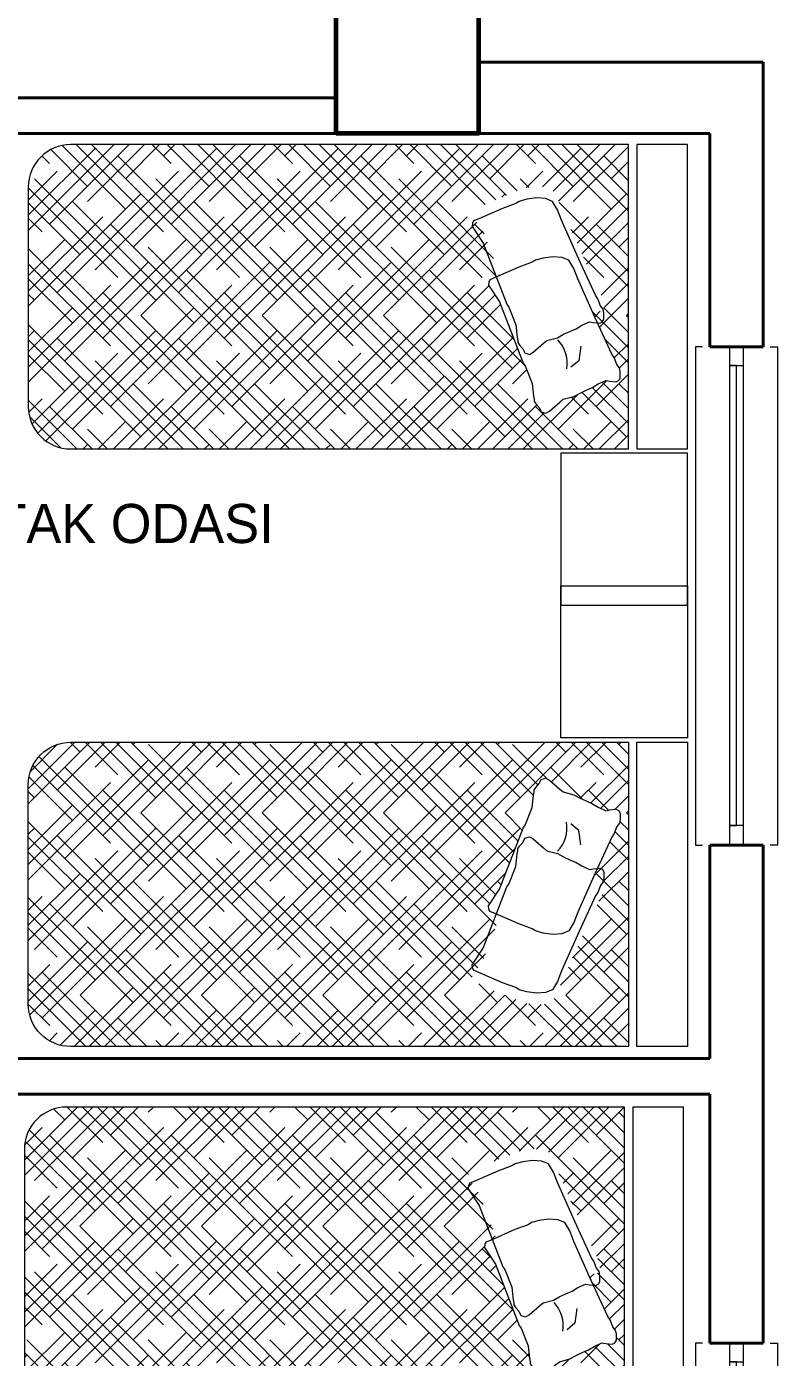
# Model space of a CAD drawing. Header units: millimetres. Extents: x 1393 to 3101, y -2944 to -480.
# Drawn here: x 2890.1 to 3101.1, y -1553.8 to -1179.8 of the extents above; entities that cross this region are included whole.
import ezdxf

# ---------------------------------------------------------------- set-up
doc = ezdxf.new("R2010")
doc.units = ezdxf.units.MM
for name, color, linetype, lineweight in [('DUVAR', 7, 'Continuous', 40), ('kolon', 1, 'Continuous', 40), ('Pencere-kapı', 142, 'Continuous', 20), ('TEFRİŞ_İÇ', 224, 'Continuous', 13), ('yazı', 253, 'Continuous', 20)]:
    doc.layers.add(name, color=color, linetype=linetype, lineweight=lineweight)
doc.styles.get("Standard").update_dxf_attribs({"font": 'EtrFont'})

# ---------------------------------------------------------------- blocks, each defined once
blk = doc.blocks.new('safsf')
at = {"layer": 'Pencere-kapı', "linetype": 'Continuous', "flags": 128}
for points in [[(3080.053171, -1549.821931), (3078.053171, -1549.821931), (3078.053171, -1689.821931), (3080.053171, -1689.821931)], [(3091.553171, -1689.821931), (3091.553171, -1549.821931), (3087.553171, -1549.821931), (3087.553171, -1689.821931), (3091.553171, -1689.821931), (3091.553171, -1684.27463), (3087.553171, -1684.27463), (3089.553171, -1684.27463), (3089.553171, -1555.017708), (3087.553171, -1555.017708), (3091.553171, -1555.017708)], [(3099.053171, -1549.821931), (3101.053171, -1549.821931), (3101.053171, -1689.821931), (3099.053171, -1689.821931)]]:
    blk.add_lwpolyline(points, dxfattribs=at)
blk = doc.blocks.new('sdfadsd')
at = {"layer": 'Pencere-kapı', "linetype": 'Continuous', "flags": 128}
for points in [[(3080.053171, -1269.821931), (3078.053171, -1269.821931), (3078.053171, -1409.821931), (3080.053171, -1409.821931)], [(3091.553171, -1409.821931), (3091.553171, -1269.821931), (3087.553171, -1269.821931), (3087.553171, -1409.821931), (3091.553171, -1409.821931), (3091.553171, -1404.27463), (3087.553171, -1404.27463), (3089.553171, -1404.27463), (3089.553171, -1275.017708), (3087.553171, -1275.017708), (3091.553171, -1275.017708)], [(3099.053171, -1269.821931), (3101.053171, -1269.821931), (3101.053171, -1409.821931), (3099.053171, -1409.821931)]]:
    blk.add_lwpolyline(points, dxfattribs=at)
blk = doc.blocks.new('YATAK_90')
at = {"layer": 'TEFRİŞ_İÇ'}
h = blk.add_hatch(dxfattribs=at)
h.set_pattern_fill('HOUND', color=51, scale=0.02, angle=315, style=0, pattern_type=2)
h.set_pattern_definition([(45, (-337.610665, -68.087708), (0.1122532015, 0.067351921), [0.508, -0.254]), (315, (-337.610665, -68.087708), (-0.1122532015, 0.067351921), [0.508, -0.254])])
h.paths.add_polyline_path([(0.3569, 0.4236), (0.3569, -0.4764), (-1.2931, -0.4764), (-1.3126, -0.4749), (-1.3317, -0.4703), (-1.3498, -0.4628), (-1.3665, -0.4525), (-1.3815, -0.4398), (-1.3942, -0.4249), (-1.4045, -0.4082), (-1.412, -0.39), (-1.4165, -0.371), (-1.4181, -0.3514), (-1.4181, 0.2986), (-1.4165, 0.3181), (-1.412, 0.3372), (-1.4045, 0.3553), (-1.3942, 0.3721), (-1.3815, 0.387), (-1.3665, 0.3997), (-1.3498, 0.41), (-1.3317, 0.4175), (-1.3126, 0.4221), (-1.2931, 0.4236)])
h.paths.add_polyline_path([(-0.0571, -0.0606), (-0.0561, -0.07), (-0.0526, -0.077), (-0.037, -0.0832), (-0.0226, -0.0895), (-0.0724, -0.2195), (-0.1054, -0.2688), (-0.1044, -0.2782), (-0.1009, -0.2852), (-0.0853, -0.2914), (-0.0154, -0.3222), (0.0236, -0.3366), (0.0339, -0.3428), (0.0565, -0.349), (0.0853, -0.3531), (0.112, -0.351), (0.1326, -0.3428), (0.1469, -0.3181), (0.1593, -0.2873), (0.2106, -0.1721), (0.26, -0.0652), (0.2661, -0.0549), (0.2743, -0.0343), (0.2826, -0.024), (0.2846, -0.0138), (0.2846, -0.0035), (0.2846, 0.0048), (0.2821, 0.0097), (0.2794, 0.0133), (0.2723, 0.0171), (0.2538, 0.015), (0.2492, 0.0143), (0.259, 0.0361), (0.3083, 0.143), (0.3145, 0.1533), (0.3227, 0.1739), (0.3309, 0.1842), (0.333, 0.1944), (0.333, 0.2047), (0.333, 0.213), (0.3305, 0.2179), (0.3278, 0.2215), (0.3206, 0.2253), (0.3021, 0.2232), (0.2898, 0.2212), (0.2672, 0.2315), (0.2508, 0.2417), (0.2323, 0.25), (0.2138, 0.2582), (0.1953, 0.2685), (0.1644, 0.2767), (0.1542, 0.2849), (0.1233, 0.3117), (0.1131, 0.3178), (0.0987, 0.3137), (0.0925, 0.3014), (0.0843, 0.2911), (0.0781, 0.2829), (0.0781, 0.2767), (0.076, 0.2673), (0.0719, 0.2302), (0.0514, 0.178), (0.0453, 0.1698), (-0.0241, -0.0113)])
at = {"layer": 'TEFRİŞ_İÇ', "linetype": 'Continuous'}
for p, q in [((0.1569, 0.8862), (0.5319, 0.8862)), ((0.1569, 0.4362), (0.1569, 0.8862)), ((0.5319, 0.8862), (0.5319, 0.4362)), ((0.5319, 0.4362), (0.1569, 0.4362)), ((0.2102, 0.1628), (0.1871, 0.1821)), ((0.2163, 0.1197), (0.2102, 0.1628))]:
    blk.add_line(p, q, dxfattribs=at)
at = {"layer": 'TEFRİŞ_İÇ', "linetype": 'Continuous', "flags": 128}
blk.add_lwpolyline([(-1.2931, 0.4236), (0.3569, 0.4236), (0.3569, -0.4764), (-1.2931, -0.4764, -0.414214), (-1.4181, -0.3514), (-1.4181, 0.2986, -0.414214)], format="xyb", close=True, dxfattribs=at)
for points in [[(0.5319, 0.4236), (0.5319, -0.4764), (0.3819, -0.4764), (0.3819, 0.4236)], [(0.0781, 0.2829), (0.0843, 0.2911), (0.0925, 0.3014), (0.0987, 0.3137), (0.1131, 0.3178), (0.1233, 0.3117), (0.1542, 0.2849), (0.1644, 0.2767), (0.1953, 0.2685), (0.2138, 0.2582), (0.2323, 0.25), (0.2508, 0.2417), (0.2672, 0.2315), (0.2898, 0.2212), (0.3021, 0.2232), (0.3206, 0.2253), (0.3278, 0.2215), (0.3305, 0.2179), (0.333, 0.213), (0.333, 0.2047), (0.333, 0.1944), (0.3309, 0.1842), (0.3227, 0.1739), (0.3145, 0.1533), (0.3083, 0.143), (0.259, 0.0361), (0.2076, -0.0791), (0.1953, -0.1099), (0.1809, -0.1346), (0.1603, -0.1428), (0.1336, -0.1449), (0.1048, -0.1408), (0.0822, -0.1346), (0.072, -0.1284), (0.0329, -0.114), (-0.037, -0.0832), (-0.0526, -0.077), (-0.0561, -0.07), (-0.0571, -0.0606), (-0.0241, -0.0113), (0.0453, 0.1698), (0.0514, 0.178), (0.0719, 0.2302), (0.076, 0.2673), (0.0781, 0.2767)], [(0.0298, 0.109), (0.036, 0.1172), (0.0442, 0.1275), (0.0503, 0.1398), (0.0647, 0.144), (0.075, 0.1378), (0.1058, 0.1111), (0.1161, 0.1028), (0.1469, 0.0946), (0.1654, 0.0843), (0.1839, 0.0761), (0.2024, 0.0679), (0.2189, 0.0576), (0.2415, 0.0473), (0.2538, 0.0494), (0.2723, 0.0514), (0.2794, 0.0477), (0.2821, 0.044), (0.2846, 0.0391), (0.2846, 0.0308), (0.2846, 0.0206), (0.2826, 0.0103), (0.2743, 0), (0.2661, -0.0206), (0.26, -0.0308), (0.2106, -0.1378), (0.1593, -0.253), (0.1469, -0.2838), (0.1326, -0.3085), (0.112, -0.3167), (0.0853, -0.3188), (0.0565, -0.3147), (0.0339, -0.3085), (0.0236, -0.3023), (-0.0154, -0.2879), (-0.0853, -0.2571), (-0.1009, -0.2509), (-0.1044, -0.2439), (-0.1054, -0.2344), (-0.0724, -0.1852), (-0.0031, -0.0041), (0.0031, 0.0041), (0.0236, 0.0563), (0.0277, 0.0934), (0.0298, 0.1028)]]:
    blk.add_lwpolyline(points, close=True, dxfattribs=at)
at = {"layer": 'TEFRİŞ_İÇ', "linetype": 'Continuous'}
blk.add_arc((0.0747, 0.1705), 0.1005, 316.5761, 9.3441, dxfattribs=at)

msp = doc.modelspace()

# ---------------------------------------------------------------- linework, layer by layer
at = {"layer": 'DUVAR', "color": 5}
for p, q in [((3097.053171, -1269.821931), (3082.053171, -1269.821931)), ((3097.053171, -1409.821931), (3082.053171, -1409.821931)), ((3097.053171, -1549.821931), (3082.053171, -1549.821931))]:
    msp.add_line(p, q, dxfattribs=at)
at = {"layer": 'DUVAR', "color": 5, "flags": 128}
for points in [[(3017.053171, -1189.821931), (3097.053171, -1189.821931)], [(3097.053171, -1269.821931), (3097.053171, -1189.821931)], [(2707.053171, -1199.821931), (2977.053171, -1199.821931)], [(2707.053171, -1209.821931), (2977.053171, -1209.821931)], [(3017.053171, -1209.821931), (3082.053171, -1209.821931)], [(3082.053171, -1269.821931), (3082.053171, -1209.821931)], [(3082.053171, -1469.821931), (3082.053171, -1409.821931)], [(3097.053171, -1549.821931), (3097.053171, -1409.821931)], [(2727.053171, -1469.821931), (3082.053171, -1469.821931)], [(2727.053171, -1479.821931), (3082.053171, -1479.821931)], [(3082.053171, -1549.821931), (3082.053171, -1479.821931)]]:
    msp.add_lwpolyline(points, dxfattribs=at)
at = {"layer": 'kolon', "lineweight": 60, "flags": 128}
msp.add_lwpolyline([(2977.053171, -1209.821931), (2977.053171, -1169.821931), (3017.053171, -1169.821931), (3017.053171, -1209.821931), (2977.053171, -1209.821931)], dxfattribs=at)

# ---------------------------------------------------------------- block references
for name in ['sdfadsd', 'safsf']:
    msp.add_blockref(name, (0, 0))
at = {"layer": 'TEFRİŞ_İÇ', "linetype": 'ByBlock', "xscale": -95, "yscale": 95, "zscale": 95, "rotation": 180}
for p in [(3025.278728, -1258.252003), (3024.162644, -1528.704967)]:
    msp.add_blockref('YATAK_90', p, dxfattribs=at)
at = {"layer": 'TEFRİŞ_İÇ', "linetype": 'ByBlock', "xscale": 95, "yscale": 95, "zscale": 95}
msp.add_blockref('YATAK_90', (3025.278728, -1421.166902), dxfattribs=at)

# ---------------------------------------------------------------- texts
at = {"layer": 'yazı', "color": 1}
msp.add_text('Ç.YATAK ODASI', height=11, rotation=360, dxfattribs=at).set_placement((2846.705088, -1324.952847))

doc.saveas('drawing.dxf')
